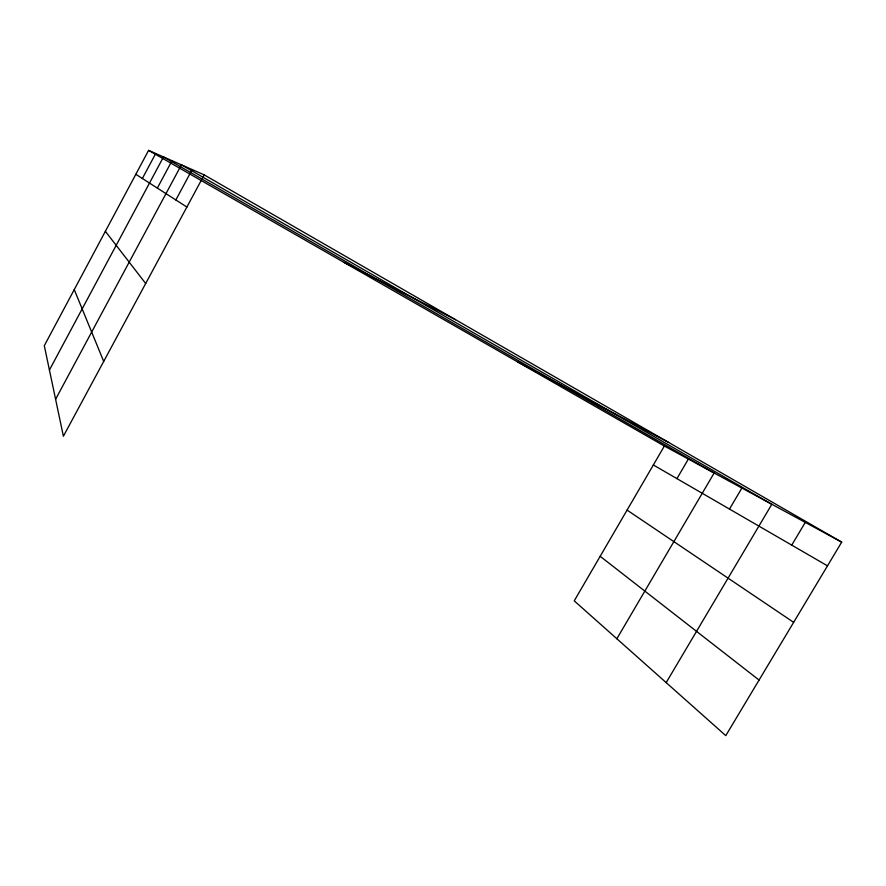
<?xml version="1.0" encoding="UTF-8"?>
<svg xmlns="http://www.w3.org/2000/svg" width="886" height="886" viewBox="0 0 886 886"><rect width="100%" height="100%" fill="white"/><g stroke="black" fill="none" stroke-linecap="round" stroke-linejoin="round"><path stroke-width="1.33" d="M204.201 174.885L148.593 150.376L44.3 345.706L63.393 436.233L204.201 174.885L841.7 542.132L725.778 735.624L574.239 600.852L664.367 446.046L841.7 542.132M142.358 178.496L155.714 153.511M49.428 370.038L163.489 156.944L714.138 473.024L616.855 638.762M157.343 188.098L172.017 160.698M55.596 399.254L181.431 164.84L771.828 504.278L666.172 682.619M175.849 199.959L192.173 169.58M676.937 478.628L688.378 459.059M729.488 509.073L741.881 488.053M791.73 545.123L805.274 522.397M344.056 262.422L455.57 319.691M517.645 361.942L668.631 442.435M148.593 150.376L664.367 446.046M653.359 464.973L827.502 565.844M135.824 174.298L186.88 207.036M627.078 510.103L793.646 622.337M600.176 556.308L759.069 680.06M105.379 231.324L145.681 283.498M74.258 289.6L103.695 361.422"/></g></svg>
